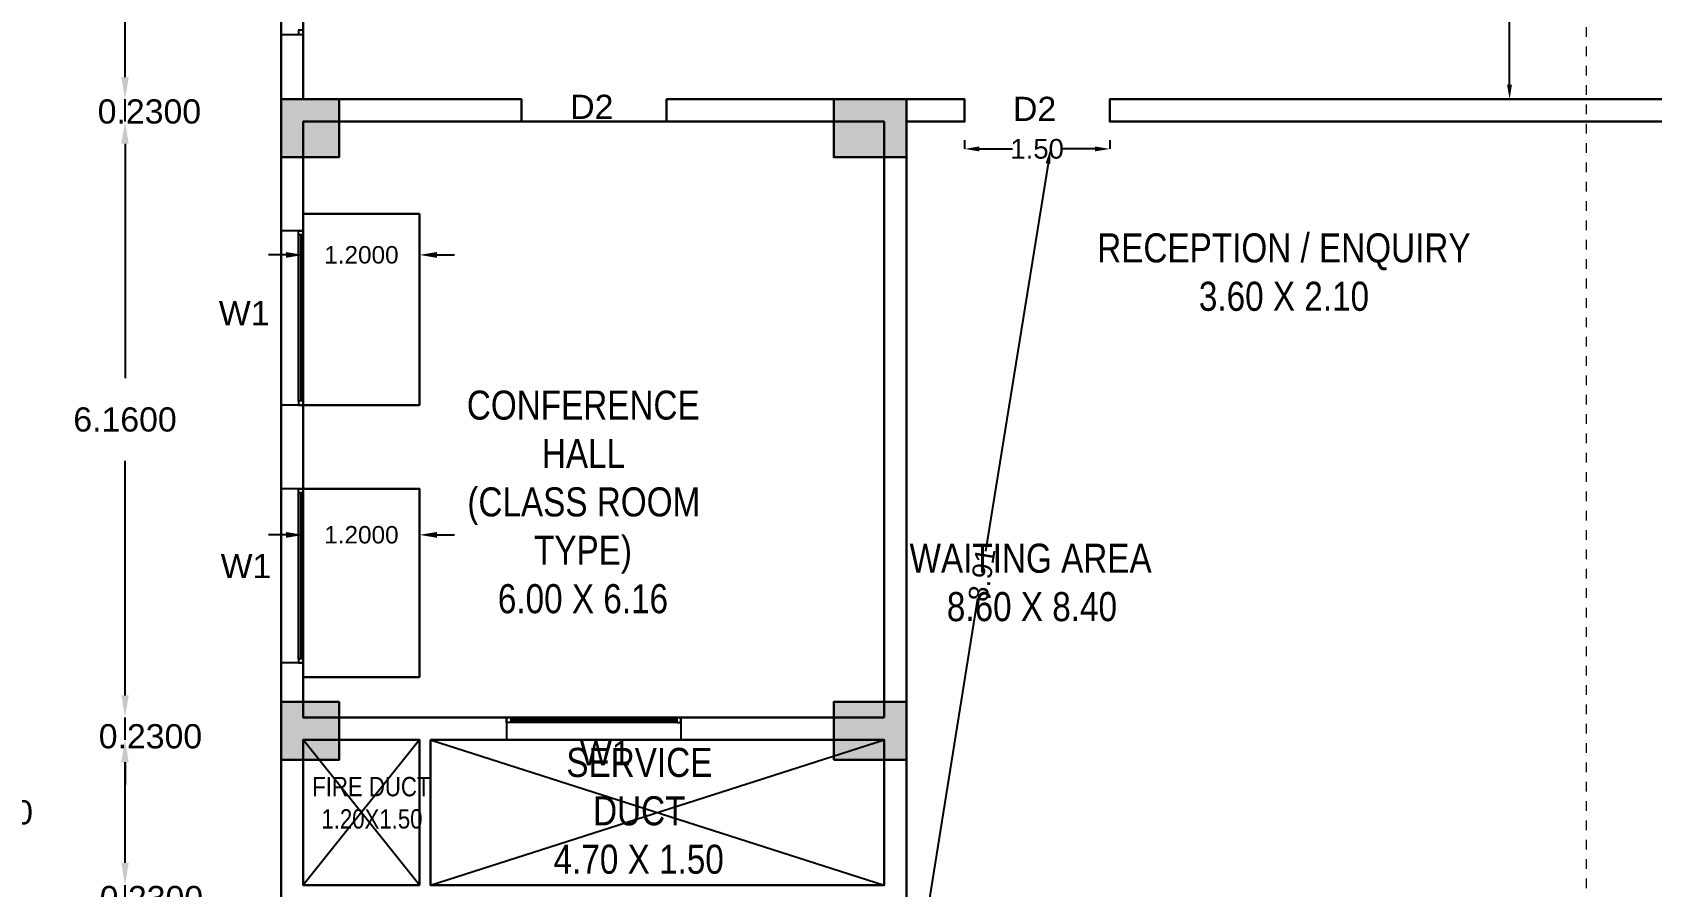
# Model space of a CAD drawing. Header units: metres. Extents: x -38 to 401, y 28 to 287.
# Drawn here: x 238.27 to 255, y 113.98 to 122.81 of the extents above; entities that cross this region are included whole.
import ezdxf

# ---------------------------------------------------------------- set-up
doc = ezdxf.new("R2010")
doc.units = ezdxf.units.M
doc.linetypes.add('CENTER', pattern=[2, 1.25, -0.25, 0.25, -0.25])
for name, color, linetype, lineweight in [('BLK_1_FLR_4_ EXIT_WIDTH_ DOOR', 7, 'Continuous', 30), ('BLK_1_FLR_4_BLT_UP_AREA', 4, 'Continuous', 30), ('BLK_1_FLR_4_REGULAR_ROOM_3', 4, 'Continuous', 30), ('BLK_1_FLR_4_ROOM_3_LIGHT_VENTILATION_1', 7, 'Continuous', 30), ('BLK_1_FLR_4_ROOM_3_LIGHT_VENTILATION_2', 7, 'Continuous', 30), ('BLK_1_LVL_4_BLDG_FOOT_PRINT', 4, 'Continuous', 30), ('UCOLUMN', 6, 'Continuous', 30)]:
    doc.layers.add(name, color=color, linetype=linetype, lineweight=lineweight)
for name, color, linetype in [('BLK_1_FLR_4_BLT_UP_AREA_DEDUCT', 1, 'Continuous'), ('BLK_1_FLR_4_CARPET_AREA', 10, 'Continuous'), ('DIST_EXIT', 7, 'Continuous'), ('PATH_WAY', 140, 'Continuous'), ('UBEAM', 1, 'Continuous'), ('UHATCH', 8, 'Continuous')]:
    doc.layers.add(name, color=color, linetype=linetype)
doc.styles.get("Standard").update_dxf_attribs({"font": 'arial.ttf'})
doc.dimstyles.get("Standard").update_dxf_attribs({"dimtxt": 0.18, "dimasz": 0.18, "dimexe": 0.18, "dimexo": 0.0625, "dimgap": 0.09, "dimtad": 0, "dimtih": 1, "dimtoh": 1, "dimdec": 4, "dimzin": 0, "dimdsep": 46, "dimtxsty": 'Standard', "dimcen": 0.09, "dimadec": 0, "dimazin": 0, "dimtfac": 1, "dimtdec": 4, "dimtofl": 0, "dimtmove": 0, "dimatfit": 3, "dimfxl": 0, "dimtolj": 1, "dimtzin": 0, "dimarcsym": 0})
doc.dimstyles.new('STANDARD$0', dxfattribs={"dimtxt": 7, "dimasz": 3, "dimexe": 3, "dimexo": 1, "dimgap": 1.5, "dimtad": 1, "dimdec": 1, "dimzin": 1, "dimdsep": 46, "dimlunit": 4, "dimtxsty": 'Standard', "dimblk": 'OBLIQUE', "dimcen": 0.09375, "dimdle": 1, "dimclrd": 8, "dimclre": 8, "dimclrt": 7, "dimadec": 1, "dimazin": 0, "dimtfac": 1, "dimtdec": 1, "dimtix": 1, "dimtmove": 2, "dimatfit": 3, "dimldrblk": 'ARCHTICK', "dimfxl": 0, "dimfrac": 2, "dimtolj": 1, "dimtzin": 0, "dimarcsym": 0})

# ---------------------------------------------------------------- blocks, each defined once
blk = doc.blocks.new('600X600')
at = {"layer": 'UHATCH', "linetype": 'Continuous'}
h = blk.add_hatch(color=256, dxfattribs=at)
h.dxf.hatch_style = 1
h.paths.add_polyline_path([(600, 600), (0, 600), (0, 0), (600, 0)])
at = {"layer": 'UCOLUMN', "linetype": 'Continuous'}
blk.add_lwpolyline([(0, 0), (600, 0), (600, 600), (0, 600)], close=True, dxfattribs=at)
blk = doc.blocks.new('750 x 750')
blk.add_blockref('600X600', (0, 75))
blk = doc.blocks.new('600X750')
at = {"layer": 'UHATCH', "linetype": 'Continuous'}
h = blk.add_hatch(color=256, dxfattribs=at)
h.dxf.hatch_style = 1
h.paths.add_polyline_path([(0, 600), (-750, 600), (-750, 0), (0, 0)])
at = {"layer": 'UCOLUMN', "linetype": 'Continuous'}
blk.add_lwpolyline([(0, 0), (-750, 0), (-750, 600), (0, 600)], close=True, dxfattribs=at)
blk = doc.blocks.new('ASDFSDFSDFDFD')
at = {"layer": 'UBEAM', "linetype": 'Continuous'}
for p in [(-21550, 9155), (-21550, 2927)]:
    blk.add_blockref('750 x 750', p, dxfattribs=at)
at = {"layer": 'UBEAM', "xscale": -1}
for p in [(-15840, 9230), (-15840, 3002)]:
    blk.add_blockref('600X750', p, dxfattribs=at)
blk = doc.blocks.new('*D493')
at = {"color": 0, "lineweight": -2}
for p, q in [((239.229, 114.231), (239.229, 114.461)), ((239.229, 113.771), (239.229, 114.001)), ((239.229, 113.541), (239.229, 113.311))]:
    blk.add_line(p, q, dxfattribs=at)
at = {"color": 0}
for points in [[(239.191, 114.231), (239.268, 114.231), (239.229, 114.001)], [(239.191, 113.541), (239.268, 113.541), (239.229, 113.771)]]:
    blk.add_solid(points, dxfattribs=at)
at = {"layer": 'Defpoints', "color": 0}
for p in [(239.229, 114.001), (241.071, 114.001), (241.071, 113.771)]:
    blk.add_point(p, dxfattribs=at)
at = {"color": 0, "lineweight": 25, "insert": (239.502, 113.865), "char_height": 0.25, "attachment_point": 5}
blk.add_mtext('\\A1;0.2300', dxfattribs=at)
blk = doc.blocks.new('*D494')
at = {"color": 0, "lineweight": -2}
blk.add_line((239.229, 114.231), (239.229, 115.271), dxfattribs=at)
at = {"color": 0}
for points in [[(239.191, 115.271), (239.268, 115.271), (239.229, 115.501)], [(239.191, 114.231), (239.268, 114.231), (239.229, 114.001)]]:
    blk.add_solid(points, dxfattribs=at)
at = {"layer": 'Defpoints', "color": 0}
for p in [(239.229, 115.501), (241.071, 115.501), (241.071, 114.001)]:
    blk.add_point(p, dxfattribs=at)
at = {"color": 0, "lineweight": 25, "insert": (237.744, 114.751), "char_height": 0.25, "attachment_point": 5}
blk.add_mtext('\\A1;1.5000', dxfattribs=at)
blk = doc.blocks.new('*D495')
at = {"color": 0, "lineweight": -2}
for p, q in [((239.229, 115.961), (239.229, 116.191)), ((239.229, 115.501), (239.229, 115.731)), ((239.229, 115.271), (239.229, 115.041))]:
    blk.add_line(p, q, dxfattribs=at)
at = {"color": 0}
for points in [[(239.191, 115.961), (239.268, 115.961), (239.229, 115.731)], [(239.191, 115.271), (239.268, 115.271), (239.229, 115.501)]]:
    blk.add_solid(points, dxfattribs=at)
at = {"layer": 'Defpoints', "color": 0}
for p in [(239.229, 115.731), (241.071, 115.731), (241.071, 115.501)]:
    blk.add_point(p, dxfattribs=at)
at = {"color": 0, "lineweight": 25, "insert": (239.492, 115.537), "char_height": 0.25, "attachment_point": 5}
blk.add_mtext('\\A1;0.2300', dxfattribs=at)
blk = doc.blocks.new('*D496')
at = {"color": 0, "lineweight": -2}
for p, q in [((239.229, 121.661), (239.229, 119.239)), ((239.229, 115.961), (239.229, 118.384))]:
    blk.add_line(p, q, dxfattribs=at)
at = {"color": 0}
for points in [[(239.191, 121.661), (239.268, 121.661), (239.229, 121.891)], [(239.191, 115.961), (239.268, 115.961), (239.229, 115.731)]]:
    blk.add_solid(points, dxfattribs=at)
at = {"layer": 'Defpoints', "color": 0}
for p in [(239.229, 121.891), (241.071, 121.891), (241.071, 115.731)]:
    blk.add_point(p, dxfattribs=at)
at = {"color": 0, "lineweight": 25, "insert": (239.229, 118.811), "char_height": 0.25, "attachment_point": 5}
blk.add_mtext('\\A1;6.1600', dxfattribs=at)
blk = doc.blocks.new('*D497')
at = {"color": 0, "lineweight": -2}
for p, q in [((239.229, 122.351), (239.229, 122.581)), ((239.229, 121.891), (239.229, 122.121)), ((239.229, 121.661), (239.229, 121.431))]:
    blk.add_line(p, q, dxfattribs=at)
at = {"color": 0}
for points in [[(239.191, 122.351), (239.268, 122.351), (239.229, 122.121)], [(239.191, 121.661), (239.268, 121.661), (239.229, 121.891)]]:
    blk.add_solid(points, dxfattribs=at)
at = {"layer": 'Defpoints', "color": 0}
for p in [(239.229, 122.121), (241.071, 122.121), (241.071, 121.891)]:
    blk.add_point(p, dxfattribs=at)
at = {"color": 0, "lineweight": 25, "insert": (239.481, 121.994), "char_height": 0.25, "attachment_point": 5}
blk.add_mtext('\\A1;0.2300', dxfattribs=at)
blk = doc.blocks.new('*D498')
at = {"color": 0, "lineweight": -2}
for p, q in [((239.229, 124.361), (239.229, 123.784)), ((239.229, 122.351), (239.229, 122.929))]:
    blk.add_line(p, q, dxfattribs=at)
at = {"color": 0}
for points in [[(239.191, 124.361), (239.268, 124.361), (239.229, 124.591)], [(239.191, 122.351), (239.268, 122.351), (239.229, 122.121)]]:
    blk.add_solid(points, dxfattribs=at)
at = {"layer": 'Defpoints', "color": 0}
for p in [(239.229, 124.591), (241.071, 124.591), (241.071, 122.121)]:
    blk.add_point(p, dxfattribs=at)
at = {"color": 0, "lineweight": 25, "insert": (239.229, 123.356), "char_height": 0.25, "attachment_point": 5}
blk.add_mtext('\\A1;2.4700', dxfattribs=at)
blk = doc.blocks.new('*D744')
at = {"layer": 'Defpoints', "color": 0}
for p in [(253.531, 124.591), (253.531, 122.121), (253.531, 122.121)]:
    blk.add_point(p, dxfattribs=at)
at = {"layer": 'PATH_WAY', "color": 0, "lineweight": -2}
for p, q in [((253.531, 124.439), (253.531, 123.624)), ((253.531, 122.274), (253.531, 123.089))]:
    blk.add_line(p, q, dxfattribs=at)
at = {"layer": 'PATH_WAY', "color": 0}
for points in [[(253.505, 124.439), (253.556, 124.439), (253.531, 124.591)], [(253.505, 122.274), (253.556, 122.274), (253.531, 122.121)]]:
    blk.add_solid(points, dxfattribs=at)
at = {"layer": 'PATH_WAY', "color": 0, "lineweight": 30, "insert": (253.531, 123.356), "char_height": 0.2032, "attachment_point": 5, "rotation": 90}
blk.add_mtext('\\A1;2.47', dxfattribs=at)
blk = doc.blocks.new('*D833')
at = {"layer": 'BLK_1_FLR_4_ EXIT_WIDTH_ DOOR', "color": 0, "lineweight": -2}
for p, q in [((247.901, 121.698), (247.901, 121.608)), ((248.053, 121.608), (248.395, 121.608)), ((249.248, 121.608), (248.907, 121.608)), ((249.401, 121.698), (249.401, 121.608))]:
    blk.add_line(p, q, dxfattribs=at)
at = {"layer": 'BLK_1_FLR_4_ EXIT_WIDTH_ DOOR', "color": 0}
for points in [[(248.053, 121.634), (248.053, 121.583), (247.901, 121.608)], [(249.248, 121.634), (249.248, 121.583), (249.401, 121.608)]]:
    blk.add_solid(points, dxfattribs=at)
at = {"layer": 'Defpoints', "color": 0}
for p in [(247.901, 121.891), (249.401, 121.891), (249.401, 121.608)]:
    blk.add_point(p, dxfattribs=at)
at = {"layer": 'BLK_1_FLR_4_ EXIT_WIDTH_ DOOR', "color": 0, "lineweight": 30, "insert": (248.651, 121.608), "char_height": 0.2032, "attachment_point": 5}
blk.add_mtext('\\A1;1.50', dxfattribs=at)
blk = doc.blocks.new('*D834')
at = {"layer": 'Defpoints', "color": 0}
for p in [(248.786, 121.608), (248.788, 121.608), (247.368, 112.809)]:
    blk.add_point(p, dxfattribs=at)
at = {"layer": 'DIST_EXIT', "color": 0, "lineweight": -2}
for p, q in [((248.786, 121.608), (248.788, 121.608)), ((248.764, 121.457), (248.119, 117.452)), ((247.395, 112.959), (248.04, 116.964)), ((247.368, 112.809), (247.371, 112.808))]:
    blk.add_line(p, q, dxfattribs=at)
at = {"layer": 'DIST_EXIT', "color": 0}
for points in [[(248.739, 121.461), (248.789, 121.453), (248.788, 121.608)], [(247.37, 112.963), (247.42, 112.955), (247.371, 112.808)]]:
    blk.add_solid(points, dxfattribs=at)
at = {"layer": 'DIST_EXIT', "color": 0, "lineweight": 30, "insert": (248.08, 117.208), "char_height": 0.2032, "attachment_point": 5, "rotation": 80.8497}
blk.add_mtext('\\A1;8.91', dxfattribs=at)
blk = doc.blocks.new('*D989')
at = {"layer": 'BLK_1_FLR_4_ROOM_3_LIGHT_VENTILATION_1', "color": 0, "lineweight": -2}
for p, q in [((241.071, 120.874), (241.071, 120.333)), ((242.271, 120.874), (242.271, 120.333)), ((240.891, 120.513), (240.711, 120.513)), ((242.451, 120.513), (242.631, 120.513))]:
    blk.add_line(p, q, dxfattribs=at)
at = {"layer": 'BLK_1_FLR_4_ROOM_3_LIGHT_VENTILATION_1', "color": 0}
for points in [[(240.891, 120.543), (240.891, 120.483), (241.071, 120.513)], [(242.451, 120.543), (242.451, 120.483), (242.271, 120.513)]]:
    blk.add_solid(points, dxfattribs=at)
at = {"layer": 'Defpoints', "color": 0}
for p in [(241.071, 120.936), (242.271, 120.936), (241.071, 120.513)]:
    blk.add_point(p, dxfattribs=at)
at = {"layer": 'BLK_1_FLR_4_ROOM_3_LIGHT_VENTILATION_1', "color": 0, "lineweight": 30, "insert": (241.671, 120.513), "char_height": 0.18, "attachment_point": 5}
blk.add_mtext('\\A1;1.2000', dxfattribs=at)
blk = doc.blocks.new('*D990')
at = {"layer": 'BLK_1_FLR_4_ROOM_3_LIGHT_VENTILATION_2', "color": 0, "lineweight": -2}
for p, q in [((241.071, 118.034), (241.071, 117.44)), ((242.271, 118.034), (242.271, 117.44)), ((240.891, 117.62), (240.711, 117.62)), ((242.451, 117.62), (242.631, 117.62))]:
    blk.add_line(p, q, dxfattribs=at)
at = {"layer": 'BLK_1_FLR_4_ROOM_3_LIGHT_VENTILATION_2', "color": 0}
for points in [[(240.891, 117.65), (240.891, 117.59), (241.071, 117.62)], [(242.451, 117.65), (242.451, 117.59), (242.271, 117.62)]]:
    blk.add_solid(points, dxfattribs=at)
at = {"layer": 'Defpoints', "color": 0}
for p in [(241.071, 118.096), (242.271, 118.096), (241.071, 117.62)]:
    blk.add_point(p, dxfattribs=at)
at = {"layer": 'BLK_1_FLR_4_ROOM_3_LIGHT_VENTILATION_2', "color": 0, "lineweight": 30, "insert": (241.671, 117.62), "char_height": 0.18, "attachment_point": 5}
blk.add_mtext('\\A1;1.2000', dxfattribs=at)

msp = doc.modelspace()

# ---------------------------------------------------------------- linework, layer by layer
at = {"linetype": 'CENTER', "lineweight": 20, "ltscale": 0.05}
msp.add_line((254.32169, 152.26763), (254.32169, 95.0529), dxfattribs=at)
at = {"color": 7, "lineweight": 25}
for p, q in [((240.84089, 124.59148), (240.84089, 122.79148)), ((240.84089, 120.76148), (240.84089, 122.79148)), ((240.84089, 122.79148), (241.07089, 122.79148)), ((241.07089, 122.12148), (241.07089, 122.79148)), ((243.32339, 122.12148), (241.07089, 122.12148)), ((243.32339, 121.89148), (243.32339, 122.12148)), ((247.90089, 122.12148), (244.82339, 122.12148)), ((244.82339, 122.12148), (244.82339, 121.89148)), ((247.90089, 121.89148), (247.90089, 122.12148)), ((249.40089, 121.89148), (249.40089, 122.12148)), ((249.40089, 122.12148), (255.93089, 122.12148)), ((241.07089, 120.76148), (241.07089, 121.89148)), ((241.07089, 121.89148), (243.32339, 121.89148)), ((244.82339, 121.89148), (247.07089, 121.89148)), ((247.07089, 121.89148), (247.07089, 115.73148)), ((247.30089, 113.77148), (247.30089, 121.89148)), ((247.30089, 121.89148), (247.90089, 121.89148)), ((255.93089, 121.89148), (249.40089, 121.89148)), ((241.07089, 120.76148), (240.84089, 120.76148)), ((240.84089, 120.76148), (240.84089, 118.96148)), ((241.01978, 119.00407), (241.01977, 120.74543)), ((241.04181, 120.71889), (241.04181, 119.00407)), ((241.05032, 120.71889), (241.05033, 119.00407)), ((241.07088, 120.74543), (241.07089, 119.00407)), ((240.84089, 118.09648), (240.84089, 118.96148)), ((241.07089, 118.96148), (240.84089, 118.96148)), ((241.07089, 118.09648), (241.07089, 118.96148)), ((241.07089, 118.09648), (240.84089, 118.09648)), ((240.84089, 118.09648), (240.84089, 116.29648)), ((241.01978, 116.33907), (241.01977, 118.08043)), ((241.04181, 118.05389), (241.04181, 116.33907)), ((241.05032, 118.05389), (241.05033, 116.33907)), ((241.07088, 118.08043), (241.07089, 116.33907)), ((240.84089, 113.51648), (240.84089, 116.29648)), ((241.07089, 116.29648), (240.84089, 116.29648)), ((241.07089, 115.73148), (241.07089, 116.29648)), ((247.07089, 115.73148), (241.07089, 115.73148)), ((243.17089, 115.73148), (243.17089, 115.50148)), ((243.18694, 115.73148), (244.9283, 115.73149)), ((244.9283, 115.68038), (243.18694, 115.68037)), ((243.21348, 115.71092), (244.9283, 115.71093)), ((243.21348, 115.70241), (244.9283, 115.70242)), ((244.97089, 115.73148), (244.97089, 115.50148)), ((242.27089, 114.00148), (241.07089, 115.50148)), ((242.27089, 115.50148), (241.07089, 114.00148)), ((242.38589, 114.00148), (247.07089, 115.50148)), ((242.38589, 115.50148), (247.07089, 114.00148)), ((243.17089, 115.50149), (244.97089, 115.50149))]:
    msp.add_line(p, q, dxfattribs=at)
for points in [[(241.07089, 122.83407), (241.01978, 122.83407), (241.01978, 122.79148), (241.07089, 122.79148)], [(241.07088, 120.71889), (241.01977, 120.71889), (241.01977, 120.76148), (241.07088, 120.76148)], [(241.07089, 119.00407), (241.01978, 119.00407), (241.01978, 118.96148), (241.07089, 118.96148)], [(241.07088, 118.05389), (241.01977, 118.05389), (241.01977, 118.09648), (241.07088, 118.09648)], [(241.07089, 116.33907), (241.01978, 116.33907), (241.01978, 116.29648), (241.07089, 116.29648)], [(243.21348, 115.73148), (243.21348, 115.68037), (243.17089, 115.68037), (243.17089, 115.73148)], [(244.9283, 115.73149), (244.9283, 115.68038), (244.97089, 115.68038), (244.97089, 115.73149)], [(242.27089, 114.00148), (241.07089, 114.00148), (241.07089, 115.50148), (242.27089, 115.50148)], [(242.38589, 115.50148), (247.07089, 115.50148), (247.07089, 114.00148), (242.38589, 114.00148)]]:
    msp.add_lwpolyline(points, close=True, dxfattribs=at)
at = {"layer": 'BLK_1_FLR_4_BLT_UP_AREA', "color": 12, "lineweight": 30}
msp.add_lwpolyline([(240.84087, 97.20137), (240.84089, 150.54866), (263.89089, 150.5543), (263.89089, 140.58148), (262.39089, 140.58148), (262.39087, 97.20137)], close=True, dxfattribs=at)
at = {"layer": 'BLK_1_FLR_4_BLT_UP_AREA_DEDUCT', "color": 12, "lineweight": 30}
for points in [[(241.07089, 114.00148), (242.27089, 114.00148), (242.27089, 115.50148), (241.07089, 115.50148)], [(242.38589, 115.50148), (247.07089, 115.50148), (247.07089, 114.00148), (242.38589, 114.00148)]]:
    msp.add_lwpolyline(points, close=True, dxfattribs=at)
at = {"layer": 'BLK_1_FLR_4_CARPET_AREA', "color": 15, "linetype": 'Continuous', "lineweight": 30}
for points in [[(247.30089, 113.77148), (247.30089, 121.89148), (247.90089, 121.89148), (247.90089, 122.12148), (244.82339, 122.12148), (244.82339, 121.89148), (246.55089, 121.89148), (246.55089, 121.52148), (247.07089, 121.52148), (247.07089, 115.89398), (246.55089, 115.89398), (246.55089, 115.73148), (241.44089, 115.73148), (241.44089, 115.89398), (241.07089, 115.89398), (241.07089, 121.52148), (241.44089, 121.52148), (241.44089, 121.89148), (243.32339, 121.89148), (243.32339, 122.12148), (241.07089, 122.12148), (241.07089, 124.59148)], [(256.16089, 122.12148), (249.40089, 122.12148), (249.40089, 121.89148), (255.93089, 121.89148)]]:
    msp.add_lwpolyline(points, dxfattribs=at)
at = {"layer": 'BLK_1_FLR_4_REGULAR_ROOM_3', "color": 2, "lineweight": 30}
msp.add_lwpolyline([(247.07089, 115.73148), (241.07089, 115.73148), (241.07089, 121.89148), (247.07089, 121.89148)], close=True, dxfattribs=at)
at = {"layer": 'BLK_1_FLR_4_ROOM_3_LIGHT_VENTILATION_1', "color": 2, "lineweight": 30}
msp.add_lwpolyline([(241.07089, 118.96148), (241.07089, 120.93637), (242.27089, 120.93637), (242.27089, 118.96148)], close=True, dxfattribs=at)
at = {"layer": 'BLK_1_FLR_4_ROOM_3_LIGHT_VENTILATION_2', "color": 2, "lineweight": 30}
msp.add_lwpolyline([(241.07089, 116.15031), (241.07089, 118.09648), (242.27089, 118.09648), (242.27089, 116.15031)], close=True, dxfattribs=at)
at = {"layer": 'BLK_1_LVL_4_BLDG_FOOT_PRINT', "color": 1}
msp.add_lwpolyline([(240.84087, 97.20148), (240.84087, 150.54585), (263.89087, 150.55148), (263.89087, 140.58148), (262.39087, 140.58148), (262.39087, 97.20148)], close=True, dxfattribs=at)

# ---------------------------------------------------------------- block references
at = {"color": 7, "lineweight": 25, "xscale": 0.001, "yscale": 0.001, "zscale": 0.001}
msp.add_blockref('ASDFSDFSDFDFD', (262.39089, 112.29148), dxfattribs=at)
msp.add_blockref('ASDFSDFSDFDFD', (262.39089, 112.29148), dxfattribs=at)

# ---------------------------------------------------------------- texts
at = {"color": 7, "lineweight": 25, "char_height": 0.25, "attachment_point": 1}
for s, insert in [('D2', (243.82793, 122.16818)), ('D2', (248.40193, 122.14718)), ('W1', (240.19793, 120.03576)), ('W1', (240.21693, 117.42276)), ('W1', (243.92793, 115.48976))]:
    msp.add_mtext_dynamic_manual_height_columns(s, width=331.5310086, gutter_width=1000, heights=[0], dxfattribs=dict(at, insert=insert))
at = {"color": 7, "lineweight": 25, "attachment_point": 1}
for s, insert, char_height, width in [('{\\fArial Narrow|b0|i0|c0|p34;\\W5.923;  \\W1;RECEPTION / ENQUIRY\\P\\W7.61141;   \\W1;3.60 X 2.10}', (248.13981, 120.73568), 0.3, 6.0919156), ('{\\fArial Narrow|b0|i0|c0|p34;\\W3.41194; \\W1;CONFERENCE \\P\\W5.76111;  \\W1;HALL\\P{\\W3.468684; }(CLASS ROOM \\P\\W5.33659;  \\W1;TYPE)\\P{\\W6.764187; }6.00 X 6.16}', (242.43417, 119.11084), 0.3, 3.0224593), ('{\\fArial Narrow|b0|i0|c0|p34;\\W2.74706; \\W1;WAITING AREA\\P{\\W6.774894; }8.60 X 8.40}', (247.07089, 117.5287), 0.3, 3.0224593), ('{\\fArial Narrow|b0|i0|c0|p34;\\W1.92533; \\W1;SERVICE \\P{\\W4.816119; }DUCT\\P{\\W0.549524; }4.70 X 1.50}', (243.60391, 115.41846), 0.3, 1.8424125), ('{\\fArial Narrow|b0|i0|c0|p34;\\W5.05662; \\W1;FIRE DUCT\\P{\\W6.541631; }1.20X1.50}', (240.84089, 115.11846), 0.2, 1.8424125)]:
    msp.add_mtext(s, dxfattribs=dict(at, insert=insert, char_height=char_height, width=width))

# ---------------------------------------------------------------- dimensions: what is measured, and where the dimension line sits
at = {"lineweight": 25}
for base, p1, p2, picture, middle in [((239.22948, 124.59148), (241.07089, 122.12148), (241.07088, 124.59148), '*D498', (239.22948, 123.35648)), ((239.22948, 121.89148), (241.07089, 115.73148), (241.07089, 121.89148), '*D496', (239.22948, 118.81148)), ((239.22948, 115.50148), (241.07089, 114.00148), (241.07089, 115.50148), '*D494', (237.74419, 114.75148))]:
    dim = msp.add_linear_dim(base=base, p1=p1, p2=p2, angle=90, dimstyle='Standard', override={"dimscale": 1, "dimtxt": 0.25, "dimasz": 0.23, "dimgap": 0.3, "dimpost": '\\X', "dimse1": 1, "dimse2": 1, "dimtmove": 1, "dimfxl": 25.4}, dxfattribs=at)
    dim.commit()
    dim.dimension.update_dxf_attribs({"geometry": picture, "text_midpoint": middle})
for base, p1, p2, picture, middle in [((239.22948, 122.12148), (241.07089, 121.89148), (241.07089, 122.12148), '*D497', (239.48082, 121.9945)), ((239.22948, 115.73148), (241.07089, 115.50148), (241.07089, 115.73148), '*D495', (239.49232, 115.53681)), ((239.22948, 114.00148), (241.07089, 113.77148), (241.07089, 114.00148), '*D493', (239.50166, 113.86505))]:
    dim = msp.add_linear_dim(base=base, p1=p1, p2=p2, angle=90, dimstyle='Standard', override={"dimscale": 1, "dimtxt": 0.25, "dimasz": 0.23, "dimgap": 0.3, "dimpost": '\\X', "dimse1": 1, "dimse2": 1, "dimtmove": 1, "dimfxl": 25.4}, dxfattribs=at)
    dim.commit()
    dim.dimension.update_dxf_attribs({"geometry": picture, "text_midpoint": middle, "dimtype": 128})
at = {"layer": 'BLK_1_FLR_4_ EXIT_WIDTH_ DOOR', "color": 2, "lineweight": 30}
dim = msp.add_aligned_dim(p1=(247.90089, 121.89148), p2=(249.40089, 121.89148), distance=-0.28336, dimstyle='STANDARD$0', override={"dimscale": 0.001, "dimtxt": 203.2, "dimasz": 152.5, "dimexe": 0, "dimexo": 0, "dimgap": 2.286, "dimtad": 0, "dimtoh": 1, "dimdec": 2, "dimzin": 0, "dimlunit": 2, "dimpost": '', "dimcen": 2.286, "dimdle": 0, "dimclrd": 0, "dimclre": 0, "dimclrt": 0, "dimadec": 0, "dimtdec": 2, "dimtix": 0, "dimtofl": 0, "dimtmove": 0, "dimfxl": 89.5, "dimfxlon": 1, "dimfrac": 0}, dxfattribs=at)
dim.commit()
dim.dimension.update_dxf_attribs({"geometry": '*D833', "text_midpoint": (248.65089, 121.60812)})
at = {"layer": 'BLK_1_FLR_4_ROOM_3_LIGHT_VENTILATION_1', "color": 232, "lineweight": 30}
dim = msp.add_linear_dim(base=(241.07089, 120.51285), p1=(242.27089, 120.93637), p2=(241.07089, 120.93637), dimstyle='STANDARD$0', override={"dimtxt": 0.18, "dimasz": 0.18, "dimexe": 0.18, "dimexo": 0.0625, "dimgap": 0.09, "dimtad": 0, "dimtih": 1, "dimtoh": 1, "dimdec": 4, "dimzin": 0, "dimlunit": 2, "dimpost": '', "dimcen": 0.09, "dimdle": 0, "dimclrd": 0, "dimclre": 0, "dimclrt": 0, "dimadec": 0, "dimtdec": 4, "dimtix": 0, "dimtofl": 0, "dimtmove": 0, "dimfrac": 0}, dxfattribs=at)
dim.commit()
dim.dimension.update_dxf_attribs({"geometry": '*D989', "text_midpoint": (241.67089, 120.51285)})
at = {"layer": 'BLK_1_FLR_4_ROOM_3_LIGHT_VENTILATION_2', "color": 232, "lineweight": 30}
dim = msp.add_linear_dim(base=(241.07089, 117.62016), p1=(242.27089, 118.09648), p2=(241.07089, 118.09648), dimstyle='STANDARD$0', override={"dimtxt": 0.18, "dimasz": 0.18, "dimexe": 0.18, "dimexo": 0.0625, "dimgap": 0.09, "dimtad": 0, "dimtih": 1, "dimtoh": 1, "dimdec": 4, "dimzin": 0, "dimlunit": 2, "dimpost": '', "dimcen": 0.09, "dimdle": 0, "dimclrd": 0, "dimclre": 0, "dimclrt": 0, "dimadec": 0, "dimtdec": 4, "dimtix": 0, "dimtofl": 0, "dimtmove": 0, "dimfrac": 0}, dxfattribs=at)
dim.commit()
dim.dimension.update_dxf_attribs({"geometry": '*D990', "text_midpoint": (241.67089, 117.62016)})
at = {"layer": 'DIST_EXIT', "color": 7, "lineweight": 30}
dim = msp.add_aligned_dim(p1=(247.3682, 112.80865), p2=(248.78556, 121.60812), distance=-0.00283, dimstyle='STANDARD$0', override={"dimscale": 0.001, "dimtxt": 203.2, "dimasz": 152.5, "dimexe": 0, "dimexo": 0, "dimgap": 2.286, "dimtad": 0, "dimtoh": 1, "dimdec": 2, "dimzin": 0, "dimlunit": 2, "dimpost": '', "dimcen": 2.286, "dimdle": 0, "dimclrd": 0, "dimclre": 0, "dimclrt": 0, "dimadec": 0, "dimtdec": 2, "dimtix": 0, "dimtofl": 0, "dimtmove": 0, "dimfxl": 89.5, "dimfxlon": 1, "dimfrac": 0}, dxfattribs=at)
dim.commit()
dim.dimension.update_dxf_attribs({"geometry": '*D834', "text_midpoint": (248.07967, 117.20794)})
at = {"layer": 'PATH_WAY', "color": 4, "lineweight": 30}
dim = msp.add_linear_dim(base=(253.53089, 122.12148), p1=(253.53089, 124.59148), p2=(253.53089, 122.12148), angle=90, dimstyle='STANDARD$0', override={"dimscale": 0.001, "dimtxt": 203.2, "dimasz": 152.5, "dimexe": 0, "dimexo": 0, "dimgap": 2.286, "dimtad": 0, "dimtoh": 1, "dimdec": 2, "dimzin": 0, "dimlunit": 2, "dimpost": '', "dimcen": 2.286, "dimdle": 0, "dimclrd": 0, "dimclre": 0, "dimclrt": 0, "dimadec": 0, "dimtdec": 2, "dimtix": 0, "dimtofl": 0, "dimtmove": 0, "dimfxl": 89.5, "dimfxlon": 1, "dimfrac": 0}, dxfattribs=at)
dim.commit()
dim.dimension.update_dxf_attribs({"geometry": '*D744', "text_midpoint": (253.53089, 123.35648)})

doc.saveas('drawing.dxf')
